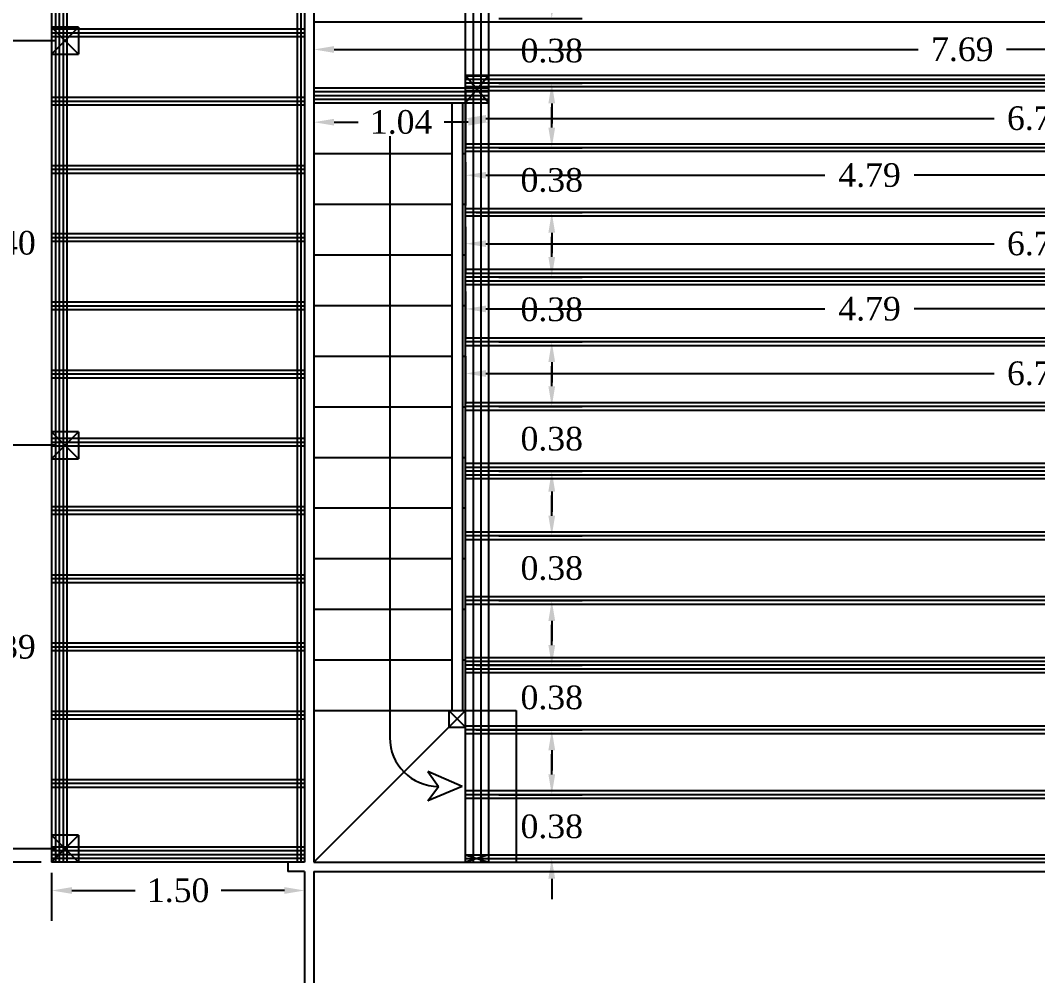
# Model space of a CAD drawing. Header units: inches. Extents: x 86794 to 87086, y 41803 to 41823.
# Drawn here: x 86857.49 to 86863.53, y 41812.8 to 41818.46 of the extents above; entities that cross this region are included whole.
import ezdxf

# ---------------------------------------------------------------- set-up
doc = ezdxf.new("R2010")
doc.units = ezdxf.units.IN
doc.header["$MEASUREMENT"] = 0
doc.styles.get("Standard").update_dxf_attribs({"font": 'times.ttf'})
doc.dimstyles.get("Standard").update_dxf_attribs({"dimtxt": 0.14, "dimasz": 0.12, "dimexe": 0.18, "dimexo": 0.0625, "dimgap": 0.09, "dimtad": 0, "dimtih": 1, "dimtoh": 1, "dimzin": 0, "dimdsep": 46, "dimtxsty": 'Standard', "dimcen": 0.09, "dimadec": 0, "dimazin": 0, "dimtfac": 1, "dimtofl": 0, "dimtmove": 0, "dimatfit": 3, "dimfxl": 1, "dimtolj": 1, "dimtzin": 0, "dimarcsym": 0})

# ---------------------------------------------------------------- blocks, each defined once
blk = doc.blocks.new('*D7')
at = {"color": 0, "lineweight": -2, "ltscale": 0.006, "transparency": 16777216}
for p, q in [((86859.2334, 41817.9092), (86859.2334, 41817.6779)), ((86860.2684, 41817.9092), (86860.2684, 41817.6779)), ((86859.3534, 41817.8579), (86859.4958, 41817.8579)), ((86860.1484, 41817.8579), (86860.0061, 41817.8579))]:
    blk.add_line(p, q, dxfattribs=at)
at = {"color": 0, "ltscale": 0.006, "transparency": 16777216}
for points in [[(86859.3534, 41817.8779), (86859.3534, 41817.8379), (86859.2334, 41817.8579)], [(86860.1484, 41817.8779), (86860.1484, 41817.8379), (86860.2684, 41817.8579)]]:
    blk.add_solid(points, dxfattribs=at)
at = {"layer": 'Defpoints', "color": 0, "ltscale": 0.006, "transparency": 16777216}
for p in [(86859.2334, 41817.9717), (86860.2684, 41817.9717), (86860.2684, 41817.8579)]:
    blk.add_point(p, dxfattribs=at)
at = {"color": 0, "ltscale": 0.006, "transparency": 16777216, "insert": (86859.7509, 41817.8579), "char_height": 0.14, "attachment_point": 5}
blk.add_mtext('\\A1;1.04', dxfattribs=at)
blk = doc.blocks.new('*D8')
at = {"color": 0, "lineweight": -2, "ltscale": 0.006, "transparency": 16777216}
for p, q in [((86860.1334, 41818.0492), (86860.1334, 41817.7004)), ((86866.9234, 41818.0466), (86866.9234, 41817.7004)), ((86860.2534, 41817.8804), (86863.2664, 41817.8804)), ((86866.8034, 41817.8804), (86863.7904, 41817.8804))]:
    blk.add_line(p, q, dxfattribs=at)
at = {"color": 0, "ltscale": 0.006, "transparency": 16777216}
for points in [[(86860.2534, 41817.9004), (86860.2534, 41817.8604), (86860.1334, 41817.8804)], [(86866.8034, 41817.9004), (86866.8034, 41817.8604), (86866.9234, 41817.8804)]]:
    blk.add_solid(points, dxfattribs=at)
at = {"layer": 'Defpoints', "color": 0, "ltscale": 0.006, "transparency": 16777216}
for p in [(86860.1334, 41818.1117), (86866.9234, 41818.1091), (86866.9234, 41817.8804)]:
    blk.add_point(p, dxfattribs=at)
at = {"color": 0, "ltscale": 0.006, "transparency": 16777216, "insert": (86863.5284, 41817.8804), "char_height": 0.14, "attachment_point": 5}
blk.add_mtext('\\A1;6.79', dxfattribs=at)
blk = doc.blocks.new('*D9')
at = {"color": 0, "lineweight": -2, "ltscale": 0.006, "transparency": 16777216}
for p, q in [((86860.1334, 41817.6209), (86860.1334, 41817.3633)), ((86864.9234, 41817.6209), (86864.9234, 41817.3633)), ((86860.2534, 41817.5433), (86862.2636, 41817.5433)), ((86864.8034, 41817.5433), (86862.7933, 41817.5433))]:
    blk.add_line(p, q, dxfattribs=at)
at = {"color": 0, "ltscale": 0.006, "transparency": 16777216}
for points in [[(86860.2534, 41817.5633), (86860.2534, 41817.5233), (86860.1334, 41817.5433)], [(86864.8034, 41817.5633), (86864.8034, 41817.5233), (86864.9234, 41817.5433)]]:
    blk.add_solid(points, dxfattribs=at)
at = {"layer": 'Defpoints', "color": 0, "ltscale": 0.006, "transparency": 16777216}
for p in [(86860.1334, 41817.6834), (86864.9234, 41817.6834), (86864.9234, 41817.5433)]:
    blk.add_point(p, dxfattribs=at)
at = {"color": 0, "ltscale": 0.006, "transparency": 16777216, "insert": (86862.5284, 41817.5433), "char_height": 0.14, "attachment_point": 5}
blk.add_mtext('\\A1;4.79', dxfattribs=at)
blk = doc.blocks.new('*D11')
at = {"color": 0, "lineweight": -2, "ltscale": 0.006, "transparency": 16777216}
for p, q in [((86860.1334, 41817.2376), (86860.1334, 41816.9579)), ((86866.9234, 41817.2376), (86866.9234, 41816.9579)), ((86860.2534, 41817.1379), (86863.2664, 41817.1379)), ((86866.8034, 41817.1379), (86863.7904, 41817.1379))]:
    blk.add_line(p, q, dxfattribs=at)
at = {"color": 0, "ltscale": 0.006, "transparency": 16777216}
for points in [[(86860.2534, 41817.1579), (86860.2534, 41817.1179), (86860.1334, 41817.1379)], [(86866.8034, 41817.1579), (86866.8034, 41817.1179), (86866.9234, 41817.1379)]]:
    blk.add_solid(points, dxfattribs=at)
at = {"layer": 'Defpoints', "color": 0, "ltscale": 0.006, "transparency": 16777216}
for p in [(86860.1334, 41817.3001), (86866.9234, 41817.3001), (86860.1334, 41817.1379)]:
    blk.add_point(p, dxfattribs=at)
at = {"color": 0, "ltscale": 0.006, "transparency": 16777216, "insert": (86863.5284, 41817.1379), "char_height": 0.14, "attachment_point": 5}
blk.add_mtext('\\A1;6.79', dxfattribs=at)
blk = doc.blocks.new('*D12')
at = {"color": 0, "lineweight": -2, "ltscale": 0.006, "transparency": 16777216}
for p, q in [((86859.2334, 41818.3876), (86859.2334, 41818.1088)), ((86866.9234, 41818.3876), (86866.9234, 41818.1088)), ((86859.3534, 41818.2888), (86862.8158, 41818.2888)), ((86866.8034, 41818.2888), (86863.341, 41818.2888))]:
    blk.add_line(p, q, dxfattribs=at)
at = {"color": 0, "ltscale": 0.006, "transparency": 16777216}
for points in [[(86859.3534, 41818.3088), (86859.3534, 41818.2688), (86859.2334, 41818.2888)], [(86866.8034, 41818.3088), (86866.8034, 41818.2688), (86866.9234, 41818.2888)]]:
    blk.add_solid(points, dxfattribs=at)
at = {"layer": 'Defpoints', "color": 0, "ltscale": 0.006, "transparency": 16777216}
for p in [(86859.2334, 41818.4501), (86866.9234, 41818.4501), (86866.9234, 41818.2888)]:
    blk.add_point(p, dxfattribs=at)
at = {"color": 0, "ltscale": 0.006, "transparency": 16777216, "insert": (86863.0784, 41818.2888), "char_height": 0.14, "attachment_point": 5}
blk.add_mtext('\\A1;7.69', dxfattribs=at)
blk = doc.blocks.new('*D13')
at = {"color": 0, "lineweight": -2, "ltscale": 0.006, "transparency": 16777216}
for p, q in [((86860.1334, 41816.8542), (86860.1334, 41816.5712)), ((86864.9234, 41816.8542), (86864.9234, 41816.5712)), ((86860.2534, 41816.7512), (86862.2636, 41816.7512)), ((86864.8034, 41816.7512), (86862.7933, 41816.7512))]:
    blk.add_line(p, q, dxfattribs=at)
at = {"color": 0, "ltscale": 0.006, "transparency": 16777216}
for points in [[(86860.2534, 41816.7712), (86860.2534, 41816.7312), (86860.1334, 41816.7512)], [(86864.8034, 41816.7712), (86864.8034, 41816.7312), (86864.9234, 41816.7512)]]:
    blk.add_solid(points, dxfattribs=at)
at = {"layer": 'Defpoints', "color": 0, "ltscale": 0.006, "transparency": 16777216}
for p in [(86860.1334, 41816.9167), (86864.9234, 41816.9167), (86864.9234, 41816.7512)]:
    blk.add_point(p, dxfattribs=at)
at = {"color": 0, "ltscale": 0.006, "transparency": 16777216, "insert": (86862.5284, 41816.7512), "char_height": 0.14, "attachment_point": 5}
blk.add_mtext('\\A1;4.79', dxfattribs=at)
blk = doc.blocks.new('*D15')
at = {"color": 0, "lineweight": -2, "ltscale": 0.006, "transparency": 16777216}
for p, q in [((86860.1334, 41816.4709), (86860.1334, 41816.1887)), ((86866.9234, 41816.4709), (86866.9234, 41816.1887)), ((86860.2534, 41816.3687), (86863.2664, 41816.3687)), ((86866.8034, 41816.3687), (86863.7904, 41816.3687))]:
    blk.add_line(p, q, dxfattribs=at)
at = {"color": 0, "ltscale": 0.006, "transparency": 16777216}
for points in [[(86860.2534, 41816.3887), (86860.2534, 41816.3487), (86860.1334, 41816.3687)], [(86866.8034, 41816.3887), (86866.8034, 41816.3487), (86866.9234, 41816.3687)]]:
    blk.add_solid(points, dxfattribs=at)
at = {"layer": 'Defpoints', "color": 0, "ltscale": 0.006, "transparency": 16777216}
for p in [(86860.1334, 41816.5334), (86866.9234, 41816.5334), (86866.9234, 41816.3687)]:
    blk.add_point(p, dxfattribs=at)
at = {"color": 0, "ltscale": 0.006, "transparency": 16777216, "insert": (86863.5284, 41816.3687), "char_height": 0.14, "attachment_point": 5}
blk.add_mtext('\\A1;6.79', dxfattribs=at)
blk = doc.blocks.new('*D16')
at = {"color": 0, "lineweight": -2, "ltscale": 0.006, "transparency": 16777216}
for p, q in [((86860.6439, 41814.7592), (86860.6439, 41814.8792)), ((86860.1959, 41814.6392), (86860.8239, 41814.6392)), ((86860.1959, 41814.2559), (86860.8239, 41814.2559)), ((86860.6439, 41814.1359), (86860.6439, 41814.0159))]:
    blk.add_line(p, q, dxfattribs=at)
at = {"color": 0, "ltscale": 0.006, "transparency": 16777216}
for points in [[(86860.6239, 41814.7592), (86860.6639, 41814.7592), (86860.6439, 41814.6392)], [(86860.6239, 41814.1359), (86860.6639, 41814.1359), (86860.6439, 41814.2559)]]:
    blk.add_solid(points, dxfattribs=at)
at = {"layer": 'Defpoints', "color": 0, "ltscale": 0.006, "transparency": 16777216}
for p in [(86860.1334, 41814.6392), (86860.6439, 41814.6392), (86860.1334, 41814.2559)]:
    blk.add_point(p, dxfattribs=at)
at = {"color": 0, "ltscale": 0.006, "transparency": 16777216, "insert": (86860.6439, 41814.4476), "char_height": 0.14, "attachment_point": 5}
blk.add_mtext('\\A1;0.38', dxfattribs=at)
blk = doc.blocks.new('*D17')
at = {"color": 0, "lineweight": -2, "ltscale": 0.006, "transparency": 16777216}
for p, q in [((86860.6439, 41813.9926), (86860.6439, 41814.1126)), ((86860.3309, 41813.8726), (86860.8239, 41813.8726)), ((86860.3309, 41813.4942), (86860.8239, 41813.4942)), ((86860.6439, 41813.3742), (86860.6439, 41813.2542))]:
    blk.add_line(p, q, dxfattribs=at)
at = {"color": 0, "ltscale": 0.006, "transparency": 16777216}
for points in [[(86860.6239, 41813.9926), (86860.6639, 41813.9926), (86860.6439, 41813.8726)], [(86860.6239, 41813.3742), (86860.6639, 41813.3742), (86860.6439, 41813.4942)]]:
    blk.add_solid(points, dxfattribs=at)
at = {"layer": 'Defpoints', "color": 0, "ltscale": 0.006, "transparency": 16777216}
for p in [(86860.2684, 41813.8726), (86860.6439, 41813.8726), (86860.2684, 41813.4942)]:
    blk.add_point(p, dxfattribs=at)
at = {"color": 0, "ltscale": 0.006, "transparency": 16777216, "insert": (86860.6439, 41813.6834), "char_height": 0.14, "attachment_point": 5}
blk.add_mtext('\\A1;0.38', dxfattribs=at)
blk = doc.blocks.new('*D18')
at = {"color": 0, "lineweight": -2, "ltscale": 0.006, "transparency": 16777216}
for p, q in [((86860.6439, 41815.5259), (86860.6439, 41815.6459)), ((86860.3309, 41815.4059), (86860.8239, 41815.4059)), ((86860.3309, 41815.0226), (86860.8239, 41815.0226)), ((86860.6439, 41814.9026), (86860.6439, 41814.7826))]:
    blk.add_line(p, q, dxfattribs=at)
at = {"color": 0, "ltscale": 0.006, "transparency": 16777216}
for points in [[(86860.6239, 41815.5259), (86860.6639, 41815.5259), (86860.6439, 41815.4059)], [(86860.6239, 41814.9026), (86860.6639, 41814.9026), (86860.6439, 41815.0226)]]:
    blk.add_solid(points, dxfattribs=at)
at = {"layer": 'Defpoints', "color": 0, "ltscale": 0.006, "transparency": 16777216}
for p in [(86860.2684, 41815.4059), (86860.6439, 41815.4059), (86860.2684, 41815.0226)]:
    blk.add_point(p, dxfattribs=at)
at = {"color": 0, "ltscale": 0.006, "transparency": 16777216, "insert": (86860.6439, 41815.2142), "char_height": 0.14, "attachment_point": 5}
blk.add_mtext('\\A1;0.38', dxfattribs=at)
blk = doc.blocks.new('*D19')
at = {"color": 0, "lineweight": -2, "ltscale": 0.006, "transparency": 16777216}
for p, q in [((86860.6439, 41816.2926), (86860.6439, 41816.4126)), ((86860.3309, 41816.1726), (86860.8239, 41816.1726)), ((86860.3309, 41815.7892), (86860.8239, 41815.7892)), ((86860.6439, 41815.6692), (86860.6439, 41815.5492))]:
    blk.add_line(p, q, dxfattribs=at)
at = {"color": 0, "ltscale": 0.006, "transparency": 16777216}
for points in [[(86860.6239, 41816.2926), (86860.6639, 41816.2926), (86860.6439, 41816.1726)], [(86860.6239, 41815.6692), (86860.6639, 41815.6692), (86860.6439, 41815.7892)]]:
    blk.add_solid(points, dxfattribs=at)
at = {"layer": 'Defpoints', "color": 0, "ltscale": 0.006, "transparency": 16777216}
for p in [(86860.2684, 41816.1726), (86860.6439, 41816.1726), (86860.2684, 41815.7892)]:
    blk.add_point(p, dxfattribs=at)
at = {"color": 0, "ltscale": 0.006, "transparency": 16777216, "insert": (86860.6439, 41815.9809), "char_height": 0.14, "attachment_point": 5}
blk.add_mtext('\\A1;0.38', dxfattribs=at)
blk = doc.blocks.new('*D20')
at = {"color": 0, "lineweight": -2, "ltscale": 0.006, "transparency": 16777216}
for p, q in [((86860.6439, 41817.0592), (86860.6439, 41817.1792)), ((86860.3309, 41816.9392), (86860.8239, 41816.9392)), ((86860.3309, 41816.5559), (86860.8239, 41816.5559)), ((86860.6439, 41816.4359), (86860.6439, 41816.3159))]:
    blk.add_line(p, q, dxfattribs=at)
at = {"color": 0, "ltscale": 0.006, "transparency": 16777216}
for points in [[(86860.6239, 41817.0592), (86860.6639, 41817.0592), (86860.6439, 41816.9392)], [(86860.6239, 41816.4359), (86860.6639, 41816.4359), (86860.6439, 41816.5559)]]:
    blk.add_solid(points, dxfattribs=at)
at = {"layer": 'Defpoints', "color": 0, "ltscale": 0.006, "transparency": 16777216}
for p in [(86860.2684, 41816.9392), (86860.6439, 41816.9392), (86860.2684, 41816.5559)]:
    blk.add_point(p, dxfattribs=at)
at = {"color": 0, "ltscale": 0.006, "transparency": 16777216, "insert": (86860.6439, 41816.7476), "char_height": 0.14, "attachment_point": 5}
blk.add_mtext('\\A1;0.38', dxfattribs=at)
blk = doc.blocks.new('*D21')
at = {"color": 0, "lineweight": -2, "ltscale": 0.006, "transparency": 16777216}
for p, q in [((86860.6439, 41817.8259), (86860.6439, 41817.9459)), ((86860.3309, 41817.7059), (86860.8239, 41817.7059)), ((86860.1959, 41817.3226), (86860.8239, 41817.3226)), ((86860.6439, 41817.2026), (86860.6439, 41817.0826))]:
    blk.add_line(p, q, dxfattribs=at)
at = {"color": 0, "ltscale": 0.006, "transparency": 16777216}
for points in [[(86860.6239, 41817.8259), (86860.6639, 41817.8259), (86860.6439, 41817.7059)], [(86860.6239, 41817.2026), (86860.6639, 41817.2026), (86860.6439, 41817.3226)]]:
    blk.add_solid(points, dxfattribs=at)
at = {"layer": 'Defpoints', "color": 0, "ltscale": 0.006, "transparency": 16777216}
for p in [(86860.2684, 41817.7059), (86860.6439, 41817.7059), (86860.1334, 41817.3226)]:
    blk.add_point(p, dxfattribs=at)
at = {"color": 0, "ltscale": 0.006, "transparency": 16777216, "insert": (86860.6439, 41817.5142), "char_height": 0.14, "attachment_point": 5}
blk.add_mtext('\\A1;0.38', dxfattribs=at)
blk = doc.blocks.new('*D22')
at = {"color": 0, "lineweight": -2, "ltscale": 0.006, "transparency": 16777216}
for p, q in [((86860.6439, 41818.5926), (86860.6439, 41818.7126)), ((86860.3309, 41818.4726), (86860.8239, 41818.4726)), ((86860.3309, 41818.0892), (86860.8239, 41818.0892)), ((86860.6439, 41817.9692), (86860.6439, 41817.8492))]:
    blk.add_line(p, q, dxfattribs=at)
at = {"color": 0, "ltscale": 0.006, "transparency": 16777216}
for points in [[(86860.6239, 41818.5926), (86860.6639, 41818.5926), (86860.6439, 41818.4726)], [(86860.6239, 41817.9692), (86860.6639, 41817.9692), (86860.6439, 41818.0892)]]:
    blk.add_solid(points, dxfattribs=at)
at = {"layer": 'Defpoints', "color": 0, "ltscale": 0.006, "transparency": 16777216}
for p in [(86860.2684, 41818.4726), (86860.6439, 41818.4726), (86860.2684, 41818.0892)]:
    blk.add_point(p, dxfattribs=at)
at = {"color": 0, "ltscale": 0.006, "transparency": 16777216, "insert": (86860.6439, 41818.2809), "char_height": 0.14, "attachment_point": 5}
blk.add_mtext('\\A1;0.38', dxfattribs=at)
blk = doc.blocks.new('*D74')
at = {"color": 0, "lineweight": -2, "ltscale": 0.006, "transparency": 16777216}
for p, q in [((86857.6959, 41820.7367), (86857.2196, 41820.7367)), ((86857.3996, 41820.6167), (86857.3996, 41819.6998)), ((86857.3996, 41818.4601), (86857.3996, 41819.377)), ((86857.6959, 41818.3401), (86857.2196, 41818.3401))]:
    blk.add_line(p, q, dxfattribs=at)
at = {"color": 0, "ltscale": 0.006, "transparency": 16777216}
for points in [[(86857.3796, 41820.6167), (86857.4196, 41820.6167), (86857.3996, 41820.7367)], [(86857.3796, 41818.4601), (86857.4196, 41818.4601), (86857.3996, 41818.3401)]]:
    blk.add_solid(points, dxfattribs=at)
at = {"layer": 'Defpoints', "color": 0, "ltscale": 0.006, "transparency": 16777216}
for p in [(86857.3996, 41820.7367), (86857.7584, 41820.7367), (86857.7584, 41818.3401)]:
    blk.add_point(p, dxfattribs=at)
at = {"color": 0, "ltscale": 0.006, "transparency": 16777216, "insert": (86857.3996, 41819.5384), "char_height": 0.14, "attachment_point": 5}
blk.add_mtext('\\A1;2.40', dxfattribs=at)
blk = doc.blocks.new('*D75')
at = {"color": 0, "lineweight": -2, "ltscale": 0.006, "transparency": 16777216}
for p, q in [((86857.6959, 41818.3401), (86857.2192, 41818.3401)), ((86857.3992, 41818.2201), (86857.3992, 41817.3032)), ((86857.3992, 41816.0634), (86857.3992, 41816.9803)), ((86857.6959, 41815.9434), (86857.2192, 41815.9434))]:
    blk.add_line(p, q, dxfattribs=at)
at = {"color": 0, "ltscale": 0.006, "transparency": 16777216}
for points in [[(86857.3792, 41818.2201), (86857.4192, 41818.2201), (86857.3992, 41818.3401)], [(86857.3792, 41816.0634), (86857.4192, 41816.0634), (86857.3992, 41815.9434)]]:
    blk.add_solid(points, dxfattribs=at)
at = {"layer": 'Defpoints', "color": 0, "ltscale": 0.006, "transparency": 16777216}
for p in [(86857.3992, 41818.3401), (86857.7584, 41818.3401), (86857.7584, 41815.9434)]:
    blk.add_point(p, dxfattribs=at)
at = {"color": 0, "ltscale": 0.006, "transparency": 16777216, "insert": (86857.3992, 41817.1417), "char_height": 0.14, "attachment_point": 5}
blk.add_mtext('\\A1;2.40', dxfattribs=at)
blk = doc.blocks.new('*D76')
at = {"color": 0, "lineweight": -2, "ltscale": 0.006, "transparency": 16777216}
for p, q in [((86857.6959, 41815.9434), (86857.2192, 41815.9434)), ((86857.3992, 41815.8234), (86857.3992, 41814.909)), ((86857.3992, 41813.6717), (86857.3992, 41814.5862)), ((86857.6959, 41813.5517), (86857.2192, 41813.5517))]:
    blk.add_line(p, q, dxfattribs=at)
at = {"color": 0, "ltscale": 0.006, "transparency": 16777216}
for points in [[(86857.3792, 41815.8234), (86857.4192, 41815.8234), (86857.3992, 41815.9434)], [(86857.3792, 41813.6717), (86857.4192, 41813.6717), (86857.3992, 41813.5517)]]:
    blk.add_solid(points, dxfattribs=at)
at = {"layer": 'Defpoints', "color": 0, "ltscale": 0.006, "transparency": 16777216}
for p in [(86857.3992, 41815.9434), (86857.7584, 41815.9434), (86857.7584, 41813.5517)]:
    blk.add_point(p, dxfattribs=at)
at = {"color": 0, "ltscale": 0.006, "transparency": 16777216, "insert": (86857.3992, 41814.7476), "char_height": 0.14, "attachment_point": 5}
blk.add_mtext('\\A1;2.39', dxfattribs=at)
blk = doc.blocks.new('*D77')
at = {"color": 0, "lineweight": -2, "ltscale": 0.006, "transparency": 16777216}
for p, q in [((86857.6159, 41820.8167), (86856.7015, 41820.8167)), ((86856.8815, 41820.6967), (86856.8815, 41817.3057)), ((86856.8815, 41813.5917), (86856.8815, 41816.9828)), ((86857.6159, 41813.4717), (86856.7015, 41813.4717))]:
    blk.add_line(p, q, dxfattribs=at)
at = {"color": 0, "ltscale": 0.006, "transparency": 16777216}
for points in [[(86856.8615, 41820.6967), (86856.9015, 41820.6967), (86856.8815, 41820.8167)], [(86856.8615, 41813.5917), (86856.9015, 41813.5917), (86856.8815, 41813.4717)]]:
    blk.add_solid(points, dxfattribs=at)
at = {"layer": 'Defpoints', "color": 0, "ltscale": 0.006, "transparency": 16777216}
for p in [(86856.8815, 41820.8167), (86857.6784, 41820.8167), (86857.6784, 41813.4717)]:
    blk.add_point(p, dxfattribs=at)
at = {"color": 0, "ltscale": 0.006, "transparency": 16777216, "insert": (86856.8815, 41817.1442), "char_height": 0.14, "attachment_point": 5}
blk.add_mtext('\\A1;7.35', dxfattribs=at)
blk = doc.blocks.new('*D78')
at = {"color": 0, "lineweight": -2, "ltscale": 0.006, "transparency": 16777216}
for p, q in [((86857.6784, 41813.4092), (86857.6784, 41813.1248)), ((86859.1784, 41813.4092), (86859.1784, 41813.1248)), ((86857.7984, 41813.3048), (86858.1734, 41813.3048)), ((86859.0584, 41813.3048), (86858.6835, 41813.3048))]:
    blk.add_line(p, q, dxfattribs=at)
at = {"color": 0, "ltscale": 0.006, "transparency": 16777216}
for points in [[(86857.7984, 41813.3248), (86857.7984, 41813.2848), (86857.6784, 41813.3048)], [(86859.0584, 41813.3248), (86859.0584, 41813.2848), (86859.1784, 41813.3048)]]:
    blk.add_solid(points, dxfattribs=at)
at = {"layer": 'Defpoints', "color": 0, "ltscale": 0.006, "transparency": 16777216}
for p in [(86857.6784, 41813.4717), (86859.1784, 41813.4717), (86857.6784, 41813.3048)]:
    blk.add_point(p, dxfattribs=at)
at = {"color": 0, "ltscale": 0.006, "transparency": 16777216, "insert": (86858.4284, 41813.3048), "char_height": 0.14, "attachment_point": 5}
blk.add_mtext('\\A1;1.50', dxfattribs=at)

msp = doc.modelspace()

# ---------------------------------------------------------------- linework, layer by layer
for p, q in [((86857.6784, 41820.8167), (86857.6784, 41813.4717)), ((86857.7009, 41820.8167), (86857.7009, 41813.4717)), ((86857.7234, 41820.8167), (86857.7234, 41813.4717)), ((86857.7459, 41820.8167), (86857.7459, 41813.4717)), ((86857.7684, 41820.8167), (86857.7684, 41813.4717)), ((86859.1334, 41819.2617), (86859.1334, 41813.4717)), ((86859.1559, 41819.2617), (86859.1559, 41813.4717)), ((86859.1784, 41819.2617), (86859.1784, 41813.4717)), ((86859.2334, 41819.2617), (86859.2334, 41813.4717)), ((86866.9234, 41818.4501), (86859.2334, 41818.4501)), ((86859.1784, 41818.4082), (86857.6784, 41818.4082)), ((86859.1784, 41818.3857), (86857.6784, 41818.3857)), ((86857.8384, 41818.4201), (86857.8384, 41818.2601)), ((86859.1784, 41818.3632), (86857.6784, 41818.3632)), ((86866.9234, 41818.1342), (86860.1334, 41818.1342)), ((86866.9234, 41818.1117), (86860.1334, 41818.1117)), ((86866.9234, 41818.0892), (86860.1334, 41818.0892)), ((86859.2334, 41818.0617), (86860.2684, 41818.0617)), ((86859.2334, 41818.0392), (86860.2684, 41818.0392)), ((86859.2334, 41818.0167), (86860.2684, 41818.0167)), ((86866.9234, 41818.0667), (86860.1334, 41818.0667)), ((86866.9234, 41818.0442), (86860.1334, 41818.0442)), ((86859.1784, 41818.0039), (86857.6784, 41818.0039)), ((86859.1784, 41817.9814), (86857.6784, 41817.9814)), ((86859.1784, 41817.9589), (86857.6784, 41817.9589)), ((86859.2334, 41817.9942), (86860.2684, 41817.9942)), ((86859.2334, 41817.9717), (86860.2684, 41817.9717)), ((86866.9234, 41817.7284), (86860.1334, 41817.7284)), ((86859.2334, 41817.6717), (86860.0514, 41817.6717)), ((86860.1154, 41817.6717), (86860.1334, 41817.6717)), ((86866.9234, 41817.7059), (86860.1334, 41817.7059)), ((86866.9234, 41817.6834), (86860.1334, 41817.6834)), ((86859.1784, 41817.5996), (86857.6784, 41817.5996)), ((86859.1784, 41817.5771), (86857.6784, 41817.5771)), ((86859.1784, 41817.5546), (86857.6784, 41817.5546)), ((86859.2334, 41817.3717), (86860.0514, 41817.3717)), ((86860.1154, 41817.3717), (86860.1334, 41817.3717)), ((86866.9234, 41817.3451), (86860.1334, 41817.3451)), ((86866.9234, 41817.3226), (86860.1334, 41817.3226)), ((86866.9234, 41817.3001), (86860.1334, 41817.3001)), ((86859.1784, 41817.1953), (86857.6784, 41817.1953)), ((86859.1784, 41817.1728), (86857.6784, 41817.1728)), ((86859.1784, 41817.1728), (86857.6784, 41817.1728)), ((86859.1784, 41817.1503), (86857.6784, 41817.1503)), ((86859.2334, 41817.0717), (86860.0514, 41817.0717)), ((86860.1154, 41817.0717), (86860.1334, 41817.0717)), ((86866.9234, 41816.9842), (86860.1334, 41816.9842)), ((86866.9234, 41816.9617), (86860.1334, 41816.9617)), ((86866.9234, 41816.9392), (86860.1334, 41816.9392)), ((86866.9234, 41816.9167), (86860.1334, 41816.9167)), ((86866.9234, 41816.8942), (86860.1334, 41816.8942)), ((86859.1784, 41816.791), (86857.6784, 41816.791)), ((86859.1784, 41816.7685), (86857.6784, 41816.7685)), ((86859.2334, 41816.7717), (86860.0514, 41816.7717)), ((86860.1154, 41816.7717), (86860.1334, 41816.7717)), ((86859.1784, 41816.746), (86857.6784, 41816.746)), ((86866.9234, 41816.5784), (86860.1334, 41816.5784)), ((86866.9234, 41816.5559), (86860.1334, 41816.5559)), ((86866.9234, 41816.5334), (86860.1334, 41816.5334)), ((86859.2334, 41816.4717), (86860.0514, 41816.4717)), ((86860.1154, 41816.4717), (86860.1334, 41816.4717)), ((86859.1784, 41816.3867), (86857.6784, 41816.3867)), ((86859.1784, 41816.3642), (86857.6784, 41816.3642)), ((86859.1784, 41816.3417), (86857.6784, 41816.3417)), ((86859.2334, 41816.1717), (86860.0514, 41816.1717)), ((86860.1154, 41816.1717), (86860.1334, 41816.1717)), ((86866.9234, 41816.1951), (86860.1334, 41816.1951)), ((86866.9234, 41816.1726), (86860.1334, 41816.1726)), ((86866.9234, 41816.1501), (86860.1334, 41816.1501)), ((86859.1784, 41815.9825), (86857.6784, 41815.9825)), ((86857.8384, 41816.0234), (86857.8384, 41815.8634)), ((86859.1784, 41815.96), (86857.6784, 41815.96)), ((86859.1784, 41815.9375), (86857.6784, 41815.9375)), ((86859.2334, 41815.8717), (86860.0514, 41815.8717)), ((86860.1154, 41815.8717), (86860.1334, 41815.8717)), ((86866.9234, 41815.8342), (86860.1334, 41815.8342)), ((86866.9234, 41815.8117), (86860.1334, 41815.8117)), ((86866.9234, 41815.7892), (86860.1334, 41815.7892)), ((86866.9234, 41815.7667), (86860.1334, 41815.7667)), ((86866.9234, 41815.7442), (86860.1334, 41815.7442)), ((86859.1784, 41815.5782), (86857.6784, 41815.5782)), ((86859.1784, 41815.5557), (86857.6784, 41815.5557)), ((86859.2334, 41815.5717), (86860.0514, 41815.5717)), ((86859.2334, 41815.5717), (86860.0514, 41815.5717)), ((86860.1154, 41815.5717), (86860.1334, 41815.5717)), ((86859.1784, 41815.5332), (86857.6784, 41815.5332)), ((86866.9234, 41815.4284), (86860.1334, 41815.4284)), ((86866.9234, 41815.4059), (86860.1334, 41815.4059)), ((86866.9234, 41815.3834), (86860.1334, 41815.3834)), ((86859.2334, 41815.2717), (86860.0514, 41815.2717)), ((86860.1154, 41815.2717), (86860.1334, 41815.2717)), ((86859.1784, 41815.1739), (86857.6784, 41815.1739)), ((86859.1784, 41815.1514), (86857.6784, 41815.1514)), ((86859.1784, 41815.1289), (86857.6784, 41815.1289)), ((86866.9234, 41815.0451), (86860.1334, 41815.0451)), ((86866.9234, 41815.0226), (86860.1334, 41815.0226)), ((86866.9234, 41815.0001), (86860.1334, 41815.0001)), ((86859.2334, 41814.9717), (86860.0514, 41814.9717)), ((86860.1154, 41814.9717), (86860.1334, 41814.9717)), ((86859.1784, 41814.7696), (86857.6784, 41814.7696)), ((86859.1784, 41814.7471), (86857.6784, 41814.7471)), ((86859.1784, 41814.7246), (86857.6784, 41814.7246)), ((86859.2334, 41814.6717), (86860.0514, 41814.6717)), ((86860.1154, 41814.6717), (86860.1334, 41814.6717)), ((86866.9234, 41814.6842), (86860.1334, 41814.6842)), ((86866.9234, 41814.6617), (86860.1334, 41814.6617)), ((86866.9234, 41814.6392), (86860.1334, 41814.6392)), ((86866.9234, 41814.6167), (86860.1334, 41814.6167)), ((86866.9234, 41814.5942), (86860.1334, 41814.5942)), ((86859.1784, 41814.3653), (86857.6784, 41814.3653)), ((86859.1784, 41814.3428), (86857.6784, 41814.3428)), ((86859.2334, 41814.3717), (86860.4334, 41814.3717)), ((86860.0334, 41814.3717), (86860.0334, 41814.2717)), ((86860.4334, 41814.3717), (86860.4334, 41813.4717)), ((86859.1784, 41814.3203), (86857.6784, 41814.3203)), ((86866.9234, 41814.2784), (86860.1334, 41814.2784)), ((86860.0334, 41814.2717), (86860.1334, 41814.2717)), ((86866.9234, 41814.2559), (86860.1334, 41814.2559)), ((86866.9234, 41814.2334), (86860.1334, 41814.2334)), ((86859.1784, 41813.961), (86857.6784, 41813.961)), ((86859.1784, 41813.9385), (86857.6784, 41813.9385)), ((86859.1784, 41813.916), (86857.6784, 41813.916)), ((86866.9234, 41813.8951), (86860.1334, 41813.8951)), ((86866.9234, 41813.8726), (86860.1334, 41813.8726)), ((86866.9234, 41813.8501), (86860.1334, 41813.8501)), ((86857.8384, 41813.6317), (86857.8384, 41813.4717)), ((86860.1334, 41813.5167), (86866.9234, 41813.5167)), ((86860.1334, 41813.4942), (86866.9234, 41813.4942)), ((86859.1784, 41813.4717), (86859.0784, 41813.4717)), ((86859.0784, 41813.4717), (86859.0784, 41813.4167)), ((86859.2334, 41813.4717), (86866.9234, 41813.4717)), ((86859.1784, 41813.4167), (86859.0784, 41813.4167)), ((86859.2334, 41813.4167), (86866.9234, 41813.4167))]:
    msp.add_line(p, q)
at = {"ltscale": 0.006}
for p, q in [((86860.1334, 41813.4717), (86860.1334, 41819.2617)), ((86860.1784, 41819.2617), (86860.1784, 41813.4717)), ((86860.2234, 41819.2617), (86860.2234, 41813.4717)), ((86860.2684, 41819.2617), (86860.2684, 41813.4717)), ((86857.8384, 41818.4201), (86857.6784, 41818.4201)), ((86857.6784, 41818.2601), (86857.8384, 41818.4201)), ((86857.6784, 41818.4201), (86857.8384, 41818.2601)), ((86857.6784, 41818.2601), (86857.8384, 41818.2601)), ((86860.1334, 41818.1317), (86860.2684, 41818.1317)), ((86860.2684, 41818.1317), (86860.1334, 41817.9717)), ((86860.2684, 41817.9717), (86860.1334, 41818.1317)), ((86860.0514, 41817.9717), (86860.0514, 41814.3717)), ((86860.1154, 41817.9717), (86860.1154, 41814.3717)), ((86859.6834, 41817.7758), (86859.6834, 41814.2112)), ((86857.8384, 41816.0234), (86857.6784, 41816.0234)), ((86857.6784, 41815.8634), (86857.8384, 41816.0234)), ((86857.6784, 41816.0234), (86857.8384, 41815.8634)), ((86857.6784, 41815.8634), (86857.8384, 41815.8634)), ((86860.1334, 41814.3717), (86859.2334, 41813.4717)), ((86860.0334, 41814.3717), (86860.1334, 41814.2717)), ((86860.1133, 41813.9217), (86859.9086, 41814.0103)), ((86859.9086, 41814.0103), (86859.9729, 41813.9217)), ((86860.1133, 41813.9217), (86859.9086, 41813.8364)), ((86859.9086, 41813.8364), (86859.9729, 41813.9217)), ((86857.8384, 41813.6317), (86857.6784, 41813.6317)), ((86857.6784, 41813.4717), (86857.8384, 41813.6317)), ((86857.6784, 41813.6317), (86857.8384, 41813.4717)), ((86859.1784, 41813.5617), (86857.6784, 41813.5617)), ((86859.1784, 41813.5392), (86857.6784, 41813.5392)), ((86859.1784, 41813.5167), (86857.6784, 41813.5167)), ((86859.1784, 41813.4942), (86857.6784, 41813.4942)), ((86860.1334, 41813.5167), (86860.2684, 41813.4717)), ((86860.2684, 41813.5167), (86860.1334, 41813.4717)), ((86859.0784, 41813.4717), (86857.6784, 41813.4717))]:
    msp.add_line(p, q, dxfattribs=at)
at = {"color": 252, "true_color": 0x939598}
for p, q in [((86859.1784, 41813.4167), (86859.1784, 41811.3942)), ((86859.2334, 41813.4167), (86859.2334, 41807.5717))]:
    msp.add_line(p, q, dxfattribs=at)
at = {"ltscale": 0.006}
msp.add_arc((86859.9729, 41814.2112), 0.2895, 180, 270, dxfattribs=at)

# ---------------------------------------------------------------- dimensions: what is measured, and where the dimension line sits
for base, p1, p2, picture, middle in [((86856.8814637391, 41820.8167426768), (86857.6784366303, 41813.4717426768), (86857.6784366303, 41820.8167426768), '*D77', (86856.8814637391, 41817.1442426768)), ((86857.3996, 41820.7367), (86857.7584, 41818.3401), (86857.7584, 41820.7367), '*D74', (86857.3996, 41819.5384)), ((86860.6439, 41818.4726), (86860.2684, 41818.0892), (86860.2684, 41818.4726), '*D22', (86860.6439, 41818.2809)), ((86857.3992, 41818.3401), (86857.7584, 41815.9434), (86857.7584, 41818.3401), '*D75', (86857.3992, 41817.1417)), ((86860.6439, 41817.7059), (86860.1334, 41817.3226), (86860.2684, 41817.7059), '*D21', (86860.6439, 41817.5142)), ((86860.6439, 41816.9392), (86860.2684, 41816.5559), (86860.2684, 41816.9392), '*D20', (86860.6439, 41816.7476)), ((86860.6439, 41816.1726), (86860.2684, 41815.7892), (86860.2684, 41816.1726), '*D19', (86860.6439, 41815.9809)), ((86857.3992, 41815.9434), (86857.7584, 41813.5517), (86857.7584, 41815.9434), '*D76', (86857.3992, 41814.7476)), ((86860.6439, 41815.4059), (86860.2684, 41815.0226), (86860.2684, 41815.4059), '*D18', (86860.6439, 41815.2142)), ((86860.6439, 41814.6392), (86860.1334, 41814.2559), (86860.1334, 41814.6392), '*D16', (86860.6439, 41814.4476)), ((86860.6439, 41813.8726), (86860.2684, 41813.4942), (86860.2684, 41813.8726), '*D17', (86860.6439, 41813.6834))]:
    dim = msp.add_linear_dim(base=base, p1=p1, p2=p2, angle=90, dimstyle='Standard', dxfattribs=at)
    dim.commit()
    dim.dimension.update_dxf_attribs({"geometry": picture, "text_midpoint": middle})
for base, p1, p2, picture, middle in [((86866.9234, 41818.2888), (86859.2334, 41818.4501), (86866.9234, 41818.4501), '*D12', (86863.0784, 41818.2888)), ((86866.9234, 41817.8804), (86860.1334, 41818.1117), (86866.9234, 41818.1091), '*D8', (86863.5284, 41817.8804)), ((86860.2684366303, 41817.8578675957), (86859.2334366303, 41817.9717426768), (86860.2684366303, 41817.9717426768), '*D7', (86859.7509366303, 41817.8578675957)), ((86864.9234, 41817.5433), (86860.1334, 41817.6834), (86864.9234, 41817.6834), '*D9', (86862.5284, 41817.5433)), ((86860.1334, 41817.1379), (86866.9234, 41817.3001), (86860.1334, 41817.3001), '*D11', (86863.5284, 41817.1379)), ((86864.9234, 41816.7512), (86860.1334, 41816.9167), (86864.9234, 41816.9167), '*D13', (86862.5284, 41816.7512)), ((86866.9234, 41816.3687), (86860.1334, 41816.5334), (86866.9234, 41816.5334), '*D15', (86863.5284, 41816.3687)), ((86857.6784, 41813.3048), (86859.1784, 41813.4717), (86857.6784, 41813.4717), '*D78', (86858.4284, 41813.3048))]:
    dim = msp.add_linear_dim(base=base, p1=p1, p2=p2, dimstyle='Standard', dxfattribs=at)
    dim.commit()
    dim.dimension.update_dxf_attribs({"geometry": picture, "text_midpoint": middle})

doc.saveas('drawing.dxf')
